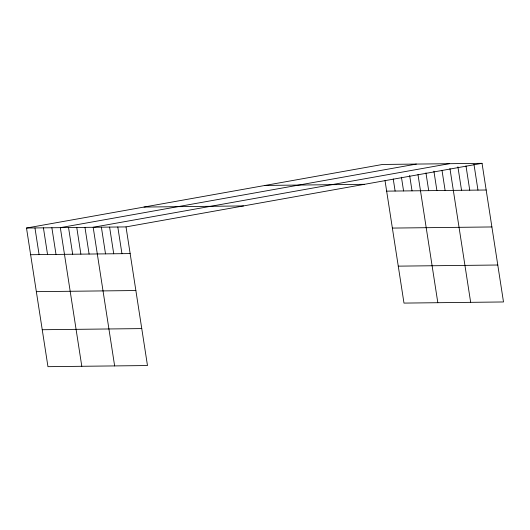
<?xml version="1.0" encoding="UTF-8"?>
<svg xmlns="http://www.w3.org/2000/svg" width="530" height="530" viewBox="0 0 530 530"><rect width="100%" height="100%" fill="white"/><g stroke="black" fill="none" stroke-linecap="round" stroke-linejoin="round"><path stroke-width="0.79" d="M26.5 228.039L126.014 226.906L147.479 365.541L47.958 366.674L26.5 228.039L382.521 164.459L482.042 163.326L503.5 301.961L403.986 303.094L385.025 180.624M416.355 164.075L60.334 227.655L81.799 366.29M449.195 163.704L93.174 227.284L114.639 365.912M126.014 226.906L482.042 163.326M265.033 185.44L364.554 184.307M386.648 191.138L486.169 190.005M143.988 207.058L243.502 205.925M392.372 228.079L491.886 226.953M30.627 254.718L130.148 253.585M398.262 266.146L497.783 265.013M36.351 291.659L135.865 290.533M42.241 329.726L141.762 328.593M473.952 164.227L477.961 190.098M465.996 165.936L469.746 190.19M457.907 166.844L461.537 190.283M449.95 168.553L470.66 302.332M441.987 170.262L445.12 190.469M433.904 171.163L436.906 190.561M425.941 172.873L428.697 190.654M417.984 174.582L437.82 302.709M409.65 175.49L412.029 190.846M401.442 177.199L403.568 190.946M393.233 178.915L395.108 191.038M117.806 226.999L121.94 253.678M109.597 227.098L113.725 253.771M101.389 227.191L105.516 253.863M84.966 227.377L89.093 254.049M76.757 227.469L80.885 254.148M68.549 227.562L72.676 254.241M51.874 227.754L56.008 254.427M43.42 227.847L47.548 254.526M34.96 227.946L39.087 254.619"/></g></svg>
